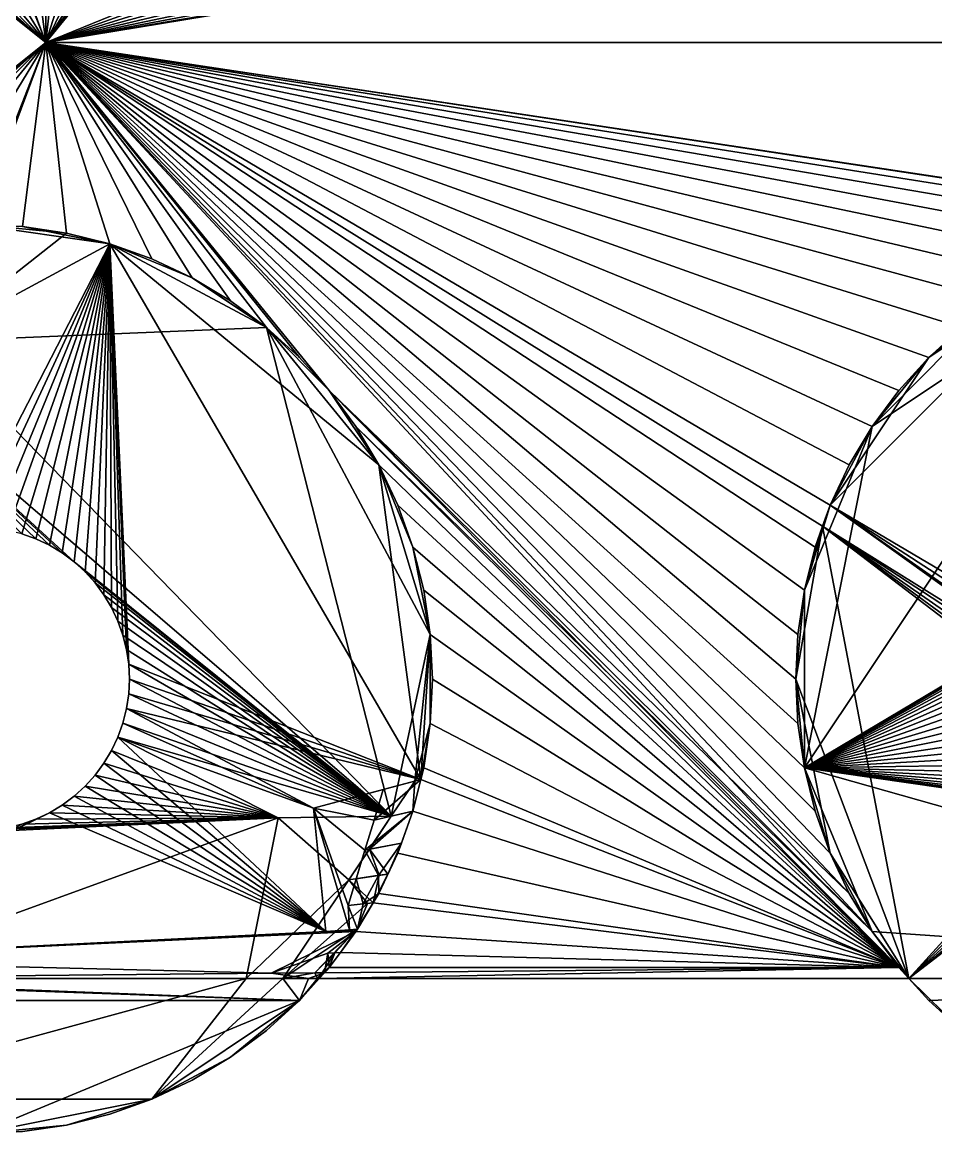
# Model space of a CAD drawing. Extents: x -12 to 12, y -68 to 54.
# Drawn here: x -6.25 to 3.4, y -67.52 to -55.79 of the extents above; entities that cross this region are included whole.
import ezdxf

# ---------------------------------------------------------------- set-up
doc = ezdxf.new("R2010")
doc.units = 0

msp = doc.modelspace()

# ---------------------------------------------------------------- linework, layer by layer
for points in [[(-6, -56.007, -3), (-3.323, -52.684, -3), (-3.007, -52.335, -3)], [(3.007, -52.335, -3), (3.323, -52.684, -3), (-6, -56.007, -3)], [(3.007, -52.335, -3), (-6, -56.007, -3), (-3.007, -52.335, -3)], [(-3.007, -52.335, 3), (-3.323, -52.684, 3), (-6, -56.007, 3)], [(-3.007, -52.335, 3), (-6, -56.007, 3), (3.323, -52.684, 3)], [(-6, -56.007, -3), (-3.672, -53, -3), (-3.323, -52.684, -3)], [(3.323, -52.684, -3), (3.672, -53, -3), (-6, -56.007, -3)], [(-3.323, -52.684, 3), (-3.672, -53, 3), (-6, -56.007, 3)], [(-6, -56.007, 3), (3.672, -53, 3), (3.323, -52.684, 3)], [(-9.763, -53, -3), (-9.384, -53.281, -3), (-6, -56.007, -3)], [(-9.763, -59.014, -3), (-9.763, -53, -3), (-6, -56.007, -3)], [(-6, -56.007, 3), (-9.384, -53.281, 3), (-9.763, -53, 3)], [(-6, -56.007, 3), (-9.763, -53, 3), (-9.763, -59.014, 3)], [(-6, -56.007, -3), (-4.051, -53.281, -3), (-3.672, -53, -3)], [(3.672, -53, -3), (4.051, -53.281, -3), (-6, -56.007, -3)], [(-3.672, -53, 3), (-4.051, -53.281, 3), (-6, -56.007, 3)], [(-6, -56.007, 3), (4.051, -53.281, 3), (3.672, -53, 3)], [(-9.384, -53.281, -3), (-8.98, -53.523, -3), (-6, -56.007, -3)], [(-6, -56.007, 3), (-8.98, -53.523, 3), (-9.384, -53.281, 3)], [(-6, -56.007, -3), (-4.455, -53.523, -3), (-4.051, -53.281, -3)], [(4.051, -53.281, -3), (4.455, -53.523, -3), (-6, -56.007, -3)], [(-4.051, -53.281, 3), (-4.455, -53.523, 3), (-6, -56.007, 3)], [(-6, -56.007, 3), (4.455, -53.523, 3), (4.051, -53.281, 3)], [(-8.98, -53.523, -3), (-8.554, -53.724, -3), (-6, -56.007, -3)], [(-6, -56.007, 3), (-8.554, -53.724, 3), (-8.98, -53.523, 3)], [(-6, -56.007, -3), (-4.881, -53.724, -3), (-4.455, -53.523, -3)], [(4.455, -53.523, -3), (4.881, -53.724, -3), (-6, -56.007, -3)], [(-4.455, -53.523, 3), (-4.881, -53.724, 3), (-6, -56.007, 3)], [(-6, -56.007, 3), (4.881, -53.724, 3), (4.455, -53.523, 3)], [(-8.554, -53.724, -3), (-8.111, -53.883, -3), (-6, -56.007, -3)], [(-6, -56.007, 3), (-8.111, -53.883, 3), (-8.554, -53.724, 3)], [(-6, -56.007, -3), (-5.324, -53.883, -3), (-4.881, -53.724, -3)], [(4.881, -53.724, -3), (5.324, -53.883, -3), (-6, -56.007, -3)], [(-4.881, -53.724, 3), (-5.324, -53.883, 3), (-6, -56.007, 3)], [(-6, -56.007, 3), (5.324, -53.883, 3), (4.881, -53.724, 3)], [(-8.111, -53.883, -3), (-7.654, -53.997, -3), (-6, -56.007, -3)], [(-6, -56.007, 3), (-7.654, -53.997, 3), (-8.111, -53.883, 3)], [(-6, -56.007, -3), (-5.781, -53.997, -3), (-5.324, -53.883, -3)], [(5.324, -53.883, -3), (5.781, -53.997, -3), (-6, -56.007, -3)], [(-5.324, -53.883, 3), (-5.781, -53.997, 3), (-6, -56.007, 3)], [(-6, -56.007, 3), (5.781, -53.997, 3), (5.324, -53.883, 3)], [(-7.654, -53.997, -3), (-7.188, -54.066, -3), (-6, -56.007, -3)], [(-6, -56.007, 3), (-7.188, -54.066, 3), (-7.654, -53.997, 3)], [(-7.188, -54.066, -3), (-6.754, -54.088, -3), (-6, -56.007, -3)], [(-6, -56.007, 3), (-6.754, -54.088, 3), (-7.188, -54.066, 3)], [(-6.754, -54.088, -3), (-6.718, -54.089, -3), (-6, -56.007, -3)], [(-6, -56.007, 3), (-6.718, -54.089, 3), (-6.754, -54.088, 3)], [(-6.718, -54.089, -3), (-6.247, -54.066, -3), (-6, -56.007, -3)], [(-6, -56.007, 3), (-6.247, -54.066, 3), (-6.718, -54.089, 3)], [(-6.247, -54.066, -3), (-6, -54.03, -3), (-6, -56.007, -3)], [(-6, -56.007, 3), (-6, -54.03, 3), (-6.247, -54.066, 3)], [(-6, -56.007, -3), (-6, -54.03, -3), (-5.781, -53.997, -3)], [(5.781, -53.997, -3), (6, -54.03, -3), (-6, -56.007, -3)], [(-5.781, -53.997, 3), (-6, -54.03, 3), (-6, -56.007, 3)], [(-6, -56.007, 3), (6, -54.03, 3), (5.781, -53.997, 3)], [(6, -54.03, -3), (6, -56.007, -3), (-6, -56.007, -3)], [(-6, -56.007, 3), (6, -56.007, 3), (6, -54.03, 3)], [(-9.605, -58.897, -3), (-9.763, -59.014, -3), (-6, -56.007, -3)], [(-6, -56.007, 3), (-9.763, -59.014, 3), (-9.605, -58.897, 3)], [(-9.384, -58.733, -3), (-9.605, -58.897, -3), (-6, -56.007, -3)], [(-6, -56.007, 3), (-9.605, -58.897, 3), (-9.384, -58.733, 3)], [(-9.081, -58.551, -3), (-9.384, -58.733, -3), (-6, -56.007, -3)], [(-6, -56.007, 3), (-9.384, -58.733, 3), (-9.081, -58.551, 3)], [(-8.98, -58.491, -3), (-9.081, -58.551, -3), (-6, -56.007, -3)], [(-6, -56.007, 3), (-9.081, -58.551, 3), (-8.98, -58.491, 3)], [(-8.554, -58.29, -3), (-8.98, -58.491, -3), (-6, -56.007, -3)], [(-6, -56.007, 3), (-8.98, -58.491, 3), (-8.554, -58.29, 3)], [(-8.111, -58.131, -3), (-8.554, -58.29, -3), (-6, -56.007, -3)], [(-6, -56.007, 3), (-8.554, -58.29, 3), (-8.111, -58.131, 3)], [(-7.654, -58.017, -3), (-8.111, -58.131, -3), (-6, -56.007, -3)], [(-6, -56.007, 3), (-8.111, -58.131, 3), (-7.654, -58.017, 3)], [(-7.188, -57.948, -3), (-7.654, -58.017, -3), (-6, -56.007, -3)], [(-6, -56.007, 3), (-7.654, -58.017, 3), (-7.188, -57.948, 3)], [(-6.754, -57.926, -3), (-7.188, -57.948, -3), (-6, -56.007, -3)], [(-6, -56.007, 3), (-7.188, -57.948, 3), (-6.754, -57.926, 3)], [(-6.718, -57.925, -3), (-6.754, -57.926, -3), (-6, -56.007, -3)], [(-6, -56.007, 3), (-6.754, -57.926, 3), (-6.718, -57.925, 3)], [(-6.247, -57.948, -3), (-6.718, -57.925, -3), (-6, -56.007, -3)], [(-6, -56.007, 3), (-6.718, -57.925, 3), (-6.247, -57.948, 3)], [(-5.781, -58.017, -3), (-6.247, -57.948, -3), (-6, -56.007, -3)], [(-6, -56.007, 3), (-6.247, -57.948, 3), (-5.781, -58.017, 3)], [(-6, -56.007, -3), (6, -56.007, -3), (6.754, -57.926, -3)], [(-6, -56.007, -3), (6.754, -57.926, -3), (6.718, -57.925, -3)], [(-6, -56.007, -3), (6.718, -57.925, -3), (6.247, -57.948, -3)], [(-6, -56.007, -3), (6.247, -57.948, -3), (5.781, -58.017, -3)], [(-6, -56.007, -3), (5.781, -58.017, -3), (5.324, -58.131, -3)], [(-6, -56.007, -3), (5.324, -58.131, -3), (4.881, -58.29, -3)], [(-6, -56.007, -3), (4.881, -58.29, -3), (4.455, -58.491, -3)], [(-6, -56.007, -3), (4.455, -58.491, -3), (4.051, -58.733, -3)], [(-6, -56.007, -3), (4.051, -58.733, -3), (3.672, -59.014, -3)], [(-6, -56.007, -3), (3.672, -59.014, -3), (3.323, -59.33, -3)], [(-6, -56.007, -3), (3.323, -59.33, -3), (3.007, -59.679, -3)], [(-6, -56.007, -3), (3.007, -59.679, -3), (2.726, -60.058, -3)], [(-6, -56.007, -3), (2.726, -60.058, -3), (2.484, -60.462, -3)], [(-6, -56.007, -3), (2.484, -60.462, -3), (2.283, -60.888, -3)], [(-6, -56.007, -3), (2.283, -60.888, -3), (2.124, -61.331, -3)], [(-6, -56.007, -3), (2.124, -61.331, -3), (2.01, -61.788, -3)], [(-5.324, -58.131, -3), (-5.781, -58.017, -3), (-6, -56.007, -3)], [(-6, -56.007, -3), (2.01, -61.788, -3), (1.941, -62.254, -3)], [(-6, -56.007, -3), (1.941, -62.254, -3), (1.918, -62.725, -3)], [(-4.881, -58.29, -3), (-5.324, -58.131, -3), (-6, -56.007, -3)], [(-4.455, -58.491, -3), (-4.881, -58.29, -3), (-6, -56.007, -3)], [(-6, -56.007, -3), (1.918, -62.725, -3), (1.941, -63.195, -3)], [(-6, -56.007, -3), (1.941, -63.195, -3), (2.01, -63.661, -3)], [(-4.051, -58.733, -3), (-4.455, -58.491, -3), (-6, -56.007, -3)], [(-3.672, -59.014, -3), (-4.051, -58.733, -3), (-6, -56.007, -3)], [(-6, -56.007, -3), (2.01, -63.661, -3), (2.124, -64.118, -3)], [(-6, -56.007, -3), (2.124, -64.118, -3), (2.283, -64.561, -3)], [(-3.323, -59.33, -3), (-3.672, -59.014, -3), (-6, -56.007, -3)], [(-3.007, -59.679, -3), (-3.323, -59.33, -3), (-6, -56.007, -3)], [(-6, -56.007, -3), (2.283, -64.561, -3), (2.484, -64.987, -3)], [(-6, -56.007, -3), (2.484, -64.987, -3), (2.726, -65.391, -3)], [(-3.007, -59.679, -3), (-6, -56.007, -3), (2.726, -65.391, -3)], [(6.754, -57.926, 3), (6, -56.007, 3), (-6, -56.007, 3)], [(6.718, -57.925, 3), (6.754, -57.926, 3), (-6, -56.007, 3)], [(6.247, -57.948, 3), (6.718, -57.925, 3), (-6, -56.007, 3)], [(5.781, -58.017, 3), (6.247, -57.948, 3), (-6, -56.007, 3)], [(5.324, -58.131, 3), (5.781, -58.017, 3), (-6, -56.007, 3)], [(4.881, -58.29, 3), (5.324, -58.131, 3), (-6, -56.007, 3)], [(4.455, -58.491, 3), (4.881, -58.29, 3), (-6, -56.007, 3)], [(4.051, -58.733, 3), (4.455, -58.491, 3), (-6, -56.007, 3)], [(3.672, -59.014, 3), (4.051, -58.733, 3), (-6, -56.007, 3)], [(3.323, -59.33, 3), (3.672, -59.014, 3), (-6, -56.007, 3)], [(3.007, -59.679, 3), (3.323, -59.33, 3), (-6, -56.007, 3)], [(2.726, -60.058, 3), (3.007, -59.679, 3), (-6, -56.007, 3)], [(2.484, -60.462, 3), (2.726, -60.058, 3), (-6, -56.007, 3)], [(2.283, -60.888, 3), (2.484, -60.462, 3), (-6, -56.007, 3)], [(2.203, -61.111, 3), (2.283, -60.888, 3), (-6, -56.007, 3)], [(2.124, -61.331, 3), (2.203, -61.111, 3), (-6, -56.007, 3)], [(-6, -56.007, 3), (-5.781, -58.017, 3), (-5.324, -58.131, 3)], [(2.01, -61.788, 3), (2.124, -61.331, 3), (-6, -56.007, 3)], [(1.941, -62.254, 3), (2.01, -61.788, 3), (-6, -56.007, 3)], [(-6, -56.007, 3), (-5.324, -58.131, 3), (-4.881, -58.29, 3)], [(-6, -56.007, 3), (-4.881, -58.29, 3), (-4.455, -58.491, 3)], [(1.918, -62.725, 3), (1.941, -62.254, 3), (-6, -56.007, 3)], [(1.941, -63.195, 3), (1.918, -62.725, 3), (-6, -56.007, 3)], [(-6, -56.007, 3), (-4.455, -58.491, 3), (-4.051, -58.733, 3)], [(-6, -56.007, 3), (-4.051, -58.733, 3), (-3.672, -59.014, 3)], [(2.01, -63.661, 3), (1.941, -63.195, 3), (-6, -56.007, 3)], [(2.124, -64.118, 3), (2.01, -63.661, 3), (-6, -56.007, 3)], [(-6, -56.007, 3), (-3.672, -59.014, 3), (-3.323, -59.33, 3)], [(-6, -56.007, 3), (-3.323, -59.33, 3), (-3.007, -59.679, 3)], [(2.283, -64.561, 3), (2.124, -64.118, 3), (-6, -56.007, 3)], [(2.484, -64.987, 3), (2.283, -64.561, 3), (-6, -56.007, 3)], [(2.484, -64.987, 3), (-6, -56.007, 3), (-3.007, -59.679, 3)], [(-6.718, -57.925, 3), (-7.238, -59.16, 3), (-5.781, -58.017, 3)], [(-6.874, -61.132, -3), (-6.754, -57.926, -3), (-5.324, -58.131, -3)], [(-6.754, -57.926, -3), (-6.718, -57.925, -3), (-6.247, -57.948, -3)], [(-6.754, -57.926, -3), (-6.247, -57.948, -3), (-5.324, -58.131, -3)], [(-5.781, -58.017, 3), (-6.247, -57.948, 3), (-6.718, -57.925, 3)], [(-6.247, -57.948, -3), (-5.781, -58.017, -3), (-5.324, -58.131, -3)], [(-5.324, -58.131, 3), (-5.781, -58.017, 3), (-7.238, -59.16, 3)], [(2.01, -63.661, -3), (2.726, -60.058, -3), (5.781, -58.017, -3)], [(2.01, -63.661, -3), (5.781, -58.017, -3), (5.829, -61.394, -3)], [(2.726, -60.058, -3), (4.051, -58.733, -3), (5.781, -58.017, -3)], [(-3.672, -59.014, 3), (-5.324, -58.131, 3), (-7.238, -59.16, 3)], [(-6.718, -61.125, -3), (-6.874, -61.132, -3), (-5.324, -58.131, -3)], [(-6.561, -61.132, -3), (-6.718, -61.125, -3), (-5.324, -58.131, -3)], [(-6.405, -61.155, -3), (-6.561, -61.132, -3), (-5.324, -58.131, -3)], [(-6.253, -61.193, -3), (-6.405, -61.155, -3), (-5.324, -58.131, -3)], [(-6.105, -61.246, -3), (-6.253, -61.193, -3), (-5.324, -58.131, -3)], [(-5.963, -61.313, -3), (-6.105, -61.246, -3), (-5.324, -58.131, -3)], [(-5.829, -61.394, -3), (-5.963, -61.313, -3), (-5.324, -58.131, -3)], [(-5.702, -61.488, -3), (-5.829, -61.394, -3), (-5.324, -58.131, -3)], [(-5.586, -61.593, -3), (-5.702, -61.488, -3), (-5.324, -58.131, -3)], [(-5.481, -61.709, -3), (-5.586, -61.593, -3), (-5.324, -58.131, -3)], [(-5.324, -58.131, -3), (-5.387, -61.836, -3), (-5.481, -61.709, -3)], [(-5.324, -58.131, -3), (-5.306, -61.97, -3), (-5.387, -61.836, -3)], [(-5.324, -58.131, -3), (-4.881, -58.29, -3), (-4.455, -58.491, -3)], [(-5.324, -58.131, -3), (-4.455, -58.491, -3), (-3.672, -59.014, -3)], [(-5.324, -58.131, -3), (-3.672, -59.014, -3), (-2.484, -60.462, -3)], [(-5.324, -58.131, -3), (-2.484, -60.462, -3), (-2.041, -63.786, -3)], [(-5.324, -58.131, -3), (-2.041, -63.786, -3), (-5.125, -62.568, -3)], [(-5.324, -58.131, -3), (-5.125, -62.568, -3), (-5.148, -62.412, -3)], [(-5.324, -58.131, -3), (-5.148, -62.412, -3), (-5.186, -62.26, -3)], [(-5.324, -58.131, -3), (-5.186, -62.26, -3), (-5.239, -62.112, -3)], [(-5.324, -58.131, -3), (-5.239, -62.112, -3), (-5.306, -61.97, -3)], [(-4.455, -58.491, 3), (-4.881, -58.29, 3), (-5.324, -58.131, 3)], [(-3.672, -59.014, 3), (-4.455, -58.491, 3), (-5.324, -58.131, 3)], [(4.881, -58.29, 3), (3.323, -59.33, 3), (2.283, -60.888, 3)], [(4.881, -58.29, 3), (2.283, -60.888, 3), (5.125, -62.568, 3)], [(4.881, -58.29, 3), (4.051, -58.733, 3), (3.323, -59.33, 3)], [(-2.352, -64.172, 3), (-7.238, -59.16, 3), (-8.98, -58.491, 3)], [(-5.702, -61.488, 3), (-2.352, -64.172, 3), (-8.98, -58.491, 3)], [(-5.829, -61.394, 3), (-5.702, -61.488, 3), (-8.98, -58.491, 3)], [(-5.963, -61.313, 3), (-5.829, -61.394, 3), (-8.98, -58.491, 3)], [(-6.105, -61.246, 3), (-5.963, -61.313, 3), (-8.98, -58.491, 3)], [(-6.253, -61.193, 3), (-6.105, -61.246, 3), (-8.98, -58.491, 3)], [(-4.455, -58.491, -3), (-4.051, -58.733, -3), (-3.672, -59.014, -3)], [(-3.672, -59.014, 3), (-4.051, -58.733, 3), (-4.455, -58.491, 3)], [(2.726, -60.058, -3), (3.323, -59.33, -3), (4.051, -58.733, -3)], [(3.323, -59.33, -3), (3.672, -59.014, -3), (4.051, -58.733, -3)], [(4.051, -58.733, 3), (3.672, -59.014, 3), (3.323, -59.33, 3)], [(-2.352, -64.172, 3), (-3.672, -59.014, 3), (-7.238, -59.16, 3)], [(-3.672, -59.014, -3), (-3.323, -59.33, -3), (-3.007, -59.679, -3)], [(-3.672, -59.014, -3), (-3.007, -59.679, -3), (-2.484, -60.462, -3)], [(-3.007, -59.679, 3), (-3.323, -59.33, 3), (-3.672, -59.014, 3)], [(-2.484, -60.462, 3), (-3.007, -59.679, 3), (-3.672, -59.014, 3)], [(-1.941, -62.254, 3), (-2.484, -60.462, 3), (-3.672, -59.014, 3)], [(-2.352, -64.172, 3), (-1.941, -62.254, 3), (-3.672, -59.014, 3)], [(3.323, -59.33, 3), (2.726, -60.058, 3), (2.283, -60.888, 3)], [(2.726, -60.058, -3), (3.007, -59.679, -3), (3.323, -59.33, -3)], [(3.323, -59.33, 3), (3.007, -59.679, 3), (2.726, -60.058, 3)], [(-3.007, -59.679, -3), (2.726, -65.391, -3), (3.007, -65.77, -3)], [(-2.726, -60.058, -3), (-3.007, -59.679, -3), (3.007, -65.77, -3)], [(-3.007, -59.679, -3), (-2.726, -60.058, -3), (-2.484, -60.462, -3)], [(2.726, -65.391, 3), (2.484, -64.987, 3), (-3.007, -59.679, 3)], [(2.726, -65.391, 3), (-3.007, -59.679, 3), (-2.726, -60.058, 3)], [(-2.484, -60.462, 3), (-2.726, -60.058, 3), (-3.007, -59.679, 3)], [(-2.484, -60.462, -3), (-2.726, -60.058, -3), (3.007, -65.77, -3)], [(3.007, -65.77, 3), (2.726, -65.391, 3), (-2.726, -60.058, 3)], [(3.007, -65.77, 3), (-2.726, -60.058, 3), (-2.484, -60.462, 3)], [(2.01, -61.788, -3), (2.283, -60.888, -3), (2.726, -60.058, -3)], [(2.01, -63.661, -3), (2.01, -61.788, -3), (2.726, -60.058, -3)], [(2.283, -60.888, -3), (2.484, -60.462, -3), (2.726, -60.058, -3)], [(2.726, -60.058, 3), (2.484, -60.462, 3), (2.283, -60.888, 3)], [(-2.283, -60.888, -3), (-2.484, -60.462, -3), (3.007, -65.77, -3)], [(-2.484, -60.462, -3), (-2.283, -60.888, -3), (-2.124, -61.331, -3)], [(-2.484, -60.462, -3), (-2.124, -61.331, -3), (-1.941, -62.254, -3)], [(-2.484, -60.462, -3), (-1.941, -62.254, -3), (-2.041, -63.786, -3)], [(3.007, -65.77, 3), (-2.484, -60.462, 3), (-2.283, -60.888, 3)], [(-2.124, -61.331, 3), (-2.283, -60.888, 3), (-2.484, -60.462, 3)], [(-1.941, -62.254, 3), (-2.124, -61.331, 3), (-2.484, -60.462, 3)], [(-2.124, -61.331, -3), (-2.283, -60.888, -3), (3.007, -65.77, -3)], [(3.007, -65.77, 3), (-2.283, -60.888, 3), (-2.124, -61.331, 3)], [(2.01, -61.788, -3), (2.124, -61.331, -3), (2.283, -60.888, -3)], [(2.283, -60.888, 3), (2.203, -61.111, 3), (5.133, -62.934, 3)], [(2.283, -60.888, 3), (5.133, -62.934, 3), (5.125, -62.881, 3)], [(2.283, -60.888, 3), (5.125, -62.881, 3), (5.118, -62.725, 3)], [(2.283, -60.888, 3), (5.118, -62.725, 3), (5.125, -62.568, 3)], [(2.203, -61.111, 3), (2.01, -61.788, 3), (1.918, -62.725, 3)], [(2.203, -61.111, 3), (1.918, -62.725, 3), (3.113, -65.887, 3)], [(2.203, -61.111, 3), (2.124, -61.331, 3), (2.01, -61.788, 3)], [(5.148, -63.037, 3), (5.133, -62.934, 3), (2.203, -61.111, 3)], [(5.186, -63.189, 3), (5.148, -63.037, 3), (2.203, -61.111, 3)], [(5.239, -63.337, 3), (5.186, -63.189, 3), (2.203, -61.111, 3)], [(5.306, -63.479, 3), (5.239, -63.337, 3), (2.203, -61.111, 3)], [(3.113, -65.887, 3), (5.306, -63.479, 3), (2.203, -61.111, 3)], [(-6.105, -61.246, -3), (-6.105, -61.246, 3), (-6.253, -61.193, 3)], [(-6.105, -61.246, -3), (-6.253, -61.193, 3), (-6.253, -61.193, -3)], [(-5.963, -61.313, -3), (-5.963, -61.313, 3), (-6.105, -61.246, 3)], [(-5.963, -61.313, -3), (-6.105, -61.246, 3), (-6.105, -61.246, -3)], [(-5.829, -61.394, -3), (-5.829, -61.394, 3), (-5.963, -61.313, 3)], [(-5.829, -61.394, -3), (-5.963, -61.313, 3), (-5.963, -61.313, -3)], [(-2.01, -61.788, -3), (-2.124, -61.331, -3), (3.007, -65.77, -3)], [(-2.124, -61.331, -3), (-2.01, -61.788, -3), (-1.941, -62.254, -3)], [(3.007, -65.77, 3), (-2.124, -61.331, 3), (-2.01, -61.788, 3)], [(-1.941, -62.254, 3), (-2.01, -61.788, 3), (-2.124, -61.331, 3)], [(-5.702, -61.488, -3), (-5.702, -61.488, 3), (-5.829, -61.394, 3)], [(-5.702, -61.488, -3), (-5.829, -61.394, 3), (-5.829, -61.394, -3)], [(2.01, -63.661, -3), (5.829, -61.394, -3), (5.702, -61.488, -3)], [(-5.702, -61.488, 3), (-5.586, -61.593, 3), (-2.352, -64.172, 3)], [(-5.702, -61.488, 3), (-5.702, -61.488, -3), (-5.586, -61.593, -3)], [(-5.702, -61.488, 3), (-5.586, -61.593, -3), (-5.586, -61.593, 3)], [(-5.586, -61.593, 3), (-5.481, -61.709, 3), (-2.352, -64.172, 3)], [(-5.481, -61.709, 3), (-5.586, -61.593, 3), (-5.586, -61.593, -3)], [(-5.481, -61.709, 3), (-5.586, -61.593, -3), (-5.481, -61.709, -3)], [(2.01, -63.661, -3), (5.702, -61.488, -3), (5.586, -61.593, -3)], [(2.01, -63.661, -3), (5.586, -61.593, -3), (5.481, -61.709, -3)], [(-5.481, -61.709, 3), (-5.387, -61.836, 3), (-2.352, -64.172, 3)], [(-5.387, -61.836, 3), (-5.481, -61.709, 3), (-5.481, -61.709, -3)], [(-5.387, -61.836, 3), (-5.481, -61.709, -3), (-5.387, -61.836, -3)], [(2.01, -63.661, -3), (5.481, -61.709, -3), (5.387, -61.836, -3)], [(-1.941, -62.254, -3), (-2.01, -61.788, -3), (3.007, -65.77, -3)], [(3.007, -65.77, 3), (-2.01, -61.788, 3), (-1.941, -62.254, 3)], [(1.918, -62.725, -3), (1.941, -62.254, -3), (2.01, -61.788, -3)], [(2.01, -63.661, -3), (1.918, -62.725, -3), (2.01, -61.788, -3)], [(2.01, -61.788, 3), (1.941, -62.254, 3), (1.918, -62.725, 3)], [(-5.387, -61.836, 3), (-5.306, -61.97, 3), (-2.352, -64.172, 3)], [(-5.306, -61.97, 3), (-5.387, -61.836, 3), (-5.387, -61.836, -3)], [(-5.306, -61.97, 3), (-5.387, -61.836, -3), (-5.306, -61.97, -3)], [(2.01, -63.661, -3), (5.387, -61.836, -3), (5.306, -61.97, -3)], [(-5.306, -61.97, 3), (-5.239, -62.112, 3), (-2.352, -64.172, 3)], [(-5.239, -62.112, 3), (-5.306, -61.97, 3), (-5.306, -61.97, -3)], [(-5.239, -62.112, 3), (-5.306, -61.97, -3), (-5.239, -62.112, -3)], [(2.01, -63.661, -3), (5.306, -61.97, -3), (5.239, -62.112, -3)], [(-5.239, -62.112, 3), (-5.186, -62.26, 3), (-2.352, -64.172, 3)], [(-5.186, -62.26, 3), (-5.239, -62.112, 3), (-5.239, -62.112, -3)], [(-5.186, -62.26, 3), (-5.239, -62.112, -3), (-5.186, -62.26, -3)], [(2.01, -63.661, -3), (5.239, -62.112, -3), (5.186, -62.26, -3)], [(-5.186, -62.26, 3), (-5.148, -62.412, 3), (-2.352, -64.172, 3)], [(-5.148, -62.412, 3), (-5.186, -62.26, 3), (-5.186, -62.26, -3)], [(-5.148, -62.412, 3), (-5.186, -62.26, -3), (-5.148, -62.412, -3)], [(-2.352, -64.172, 3), (-2.104, -63.803, 3), (-1.941, -62.254, 3)], [(-2.104, -63.803, 3), (-1.941, -63.195, 3), (-1.941, -62.254, 3)], [(-1.941, -62.254, -3), (-1.941, -63.195, -3), (-2.041, -63.786, -3)], [(-1.918, -62.725, -3), (-1.941, -62.254, -3), (3.007, -65.77, -3)], [(-1.941, -62.254, -3), (-1.918, -62.725, -3), (-1.941, -63.195, -3)], [(3.007, -65.77, 3), (-1.941, -62.254, 3), (-1.918, -62.725, 3)], [(-1.941, -63.195, 3), (-1.918, -62.725, 3), (-1.941, -62.254, 3)], [(2.01, -63.661, -3), (5.186, -62.26, -3), (5.148, -62.412, -3)], [(-5.148, -62.412, 3), (-5.125, -62.568, 3), (-2.352, -64.172, 3)], [(-5.125, -62.568, 3), (-5.148, -62.412, 3), (-5.148, -62.412, -3)], [(-5.125, -62.568, 3), (-5.148, -62.412, -3), (-5.125, -62.568, -3)], [(2.01, -63.661, -3), (5.148, -62.412, -3), (5.125, -62.568, -3)], [(-2.041, -63.786, -3), (-5.118, -62.725, -3), (-5.125, -62.568, -3)], [(-5.125, -62.568, 3), (-5.118, -62.725, 3), (-2.352, -64.172, 3)], [(-5.118, -62.725, 3), (-5.125, -62.568, 3), (-5.125, -62.568, -3)], [(-5.118, -62.725, 3), (-5.125, -62.568, -3), (-5.118, -62.725, -3)], [(2.01, -63.661, -3), (5.125, -62.568, -3), (5.118, -62.725, -3)], [(-2.041, -63.786, -3), (-5.125, -62.881, -3), (-5.118, -62.725, -3)], [(-5.118, -62.725, 3), (-5.125, -62.881, 3), (-2.352, -64.172, 3)], [(-5.125, -62.881, 3), (-5.118, -62.725, 3), (-5.118, -62.725, -3)], [(-5.125, -62.881, 3), (-5.118, -62.725, -3), (-5.125, -62.881, -3)], [(-1.941, -63.195, -3), (-1.918, -62.725, -3), (3.007, -65.77, -3)], [(3.007, -65.77, 3), (-1.918, -62.725, 3), (-1.941, -63.195, 3)], [(2.01, -63.661, -3), (1.941, -63.195, -3), (1.918, -62.725, -3)], [(1.918, -62.725, 3), (1.941, -63.195, 3), (2.01, -63.661, 3)], [(1.918, -62.725, 3), (2.01, -63.661, 3), (2.283, -64.561, 3)], [(1.918, -62.725, 3), (2.283, -64.561, 3), (3.113, -65.887, 3)], [(2.01, -63.661, -3), (5.118, -62.725, -3), (5.125, -62.881, -3)], [(-2.041, -63.786, -3), (-5.148, -63.037, -3), (-5.125, -62.881, -3)], [(-5.125, -62.881, 3), (-5.148, -63.037, 3), (-2.352, -64.172, 3)], [(-5.148, -63.037, 3), (-5.125, -62.881, 3), (-5.125, -62.881, -3)], [(-5.148, -63.037, 3), (-5.125, -62.881, -3), (-5.148, -63.037, -3)], [(5.125, -62.881, -3), (5.148, -63.037, -3), (2.01, -63.661, -3)], [(-3.173, -64.089, -3), (-5.186, -63.189, -3), (-5.148, -63.037, -3)], [(-5.148, -63.037, 3), (-5.186, -63.189, 3), (-2.352, -64.172, 3)], [(-5.186, -63.189, 3), (-5.148, -63.037, 3), (-5.148, -63.037, -3)], [(-5.186, -63.189, 3), (-5.148, -63.037, -3), (-5.186, -63.189, -3)], [(-2.041, -63.786, -3), (-3.173, -64.089, -3), (-5.148, -63.037, -3)], [(5.148, -63.037, -3), (5.186, -63.189, -3), (2.01, -63.661, -3)], [(-3.173, -64.089, -3), (-5.239, -63.337, -3), (-5.186, -63.189, -3)], [(-5.186, -63.189, 3), (-5.239, -63.337, 3), (-2.352, -64.172, 3)], [(-5.239, -63.337, 3), (-5.186, -63.189, 3), (-5.186, -63.189, -3)], [(-5.239, -63.337, 3), (-5.186, -63.189, -3), (-5.239, -63.337, -3)], [(-2.104, -63.803, 3), (-2.01, -63.661, 3), (-1.941, -63.195, 3)], [(-1.941, -63.195, -3), (-2.01, -63.661, -3), (-2.041, -63.786, -3)], [(-2.01, -63.661, -3), (-1.941, -63.195, -3), (3.007, -65.77, -3)], [(3.007, -65.77, 3), (-1.941, -63.195, 3), (-2.01, -63.661, 3)], [(5.186, -63.189, -3), (5.239, -63.337, -3), (2.01, -63.661, -3)], [(-5.306, -63.479, -3), (-5.239, -63.337, -3), (-3.044, -65.39, -3)], [(-3.548, -64.19, 3), (-5.239, -63.337, 3), (-5.306, -63.479, 3)], [(-5.306, -63.479, 3), (-5.239, -63.337, 3), (-5.239, -63.337, -3)], [(-5.306, -63.479, 3), (-5.239, -63.337, -3), (-5.306, -63.479, -3)], [(-5.239, -63.337, -3), (-3.173, -64.089, -3), (-3.044, -65.39, -3)], [(-5.239, -63.337, 3), (-3.548, -64.19, 3), (-2.352, -64.172, 3)], [(5.239, -63.337, -3), (5.306, -63.479, -3), (2.01, -63.661, -3)], [(-5.387, -63.613, -3), (-5.306, -63.479, -3), (-3.044, -65.39, -3)], [(-3.548, -64.19, 3), (-5.306, -63.479, 3), (-5.387, -63.613, 3)], [(-5.387, -63.613, 3), (-5.306, -63.479, 3), (-5.306, -63.479, -3)], [(-5.387, -63.613, 3), (-5.306, -63.479, -3), (-5.387, -63.613, -3)], [(5.306, -63.479, -3), (5.387, -63.613, -3), (2.01, -63.661, -3)], [(3.113, -65.887, 3), (5.387, -63.613, 3), (5.306, -63.479, 3)], [(-5.481, -63.74, -3), (-5.387, -63.613, -3), (-3.044, -65.39, -3)], [(-3.548, -64.19, 3), (-5.387, -63.613, 3), (-5.481, -63.74, 3)], [(-5.481, -63.74, 3), (-5.387, -63.613, 3), (-5.387, -63.613, -3)], [(-5.481, -63.74, 3), (-5.387, -63.613, -3), (-5.481, -63.74, -3)], [(-2.104, -63.803, 3), (-2.041, -63.786, 3), (-2.01, -63.661, 3)], [(-2.041, -63.786, -3), (-2.01, -63.661, -3), (3.007, -65.77, -3)], [(-2.01, -63.661, 3), (-2.041, -63.786, 3), (3.007, -65.77, 3)], [(5.387, -63.613, -3), (5.481, -63.74, -3), (2.01, -63.661, -3)], [(2.283, -64.561, -3), (2.124, -64.118, -3), (2.01, -63.661, -3)], [(2.726, -65.391, -3), (2.283, -64.561, -3), (2.01, -63.661, -3)], [(9.88, -65.887, -3), (2.726, -65.391, -3), (2.01, -63.661, -3)], [(6.561, -64.317, -3), (9.88, -65.887, -3), (2.01, -63.661, -3)], [(6.405, -64.294, -3), (6.561, -64.317, -3), (2.01, -63.661, -3)], [(6.253, -64.256, -3), (6.405, -64.294, -3), (2.01, -63.661, -3)], [(6.105, -64.203, -3), (6.253, -64.256, -3), (2.01, -63.661, -3)], [(5.963, -64.136, -3), (6.105, -64.203, -3), (2.01, -63.661, -3)], [(5.829, -64.055, -3), (5.963, -64.136, -3), (2.01, -63.661, -3)], [(5.702, -63.961, -3), (5.829, -64.055, -3), (2.01, -63.661, -3)], [(5.586, -63.856, -3), (5.702, -63.961, -3), (2.01, -63.661, -3)], [(5.481, -63.74, -3), (5.586, -63.856, -3), (2.01, -63.661, -3)], [(2.01, -63.661, 3), (2.124, -64.118, 3), (2.283, -64.561, 3)], [(3.113, -65.887, 3), (5.481, -63.74, 3), (5.387, -63.613, 3)], [(-5.586, -63.856, -3), (-5.481, -63.74, -3), (-3.044, -65.39, -3)], [(-3.548, -64.19, 3), (-5.481, -63.74, 3), (-5.586, -63.856, 3)], [(-5.586, -63.856, 3), (-5.481, -63.74, 3), (-5.481, -63.74, -3)], [(-5.586, -63.856, 3), (-5.481, -63.74, -3), (-5.586, -63.856, -3)], [(-2.041, -63.786, -3), (-2.437, -63.892, -3), (-3.173, -64.089, -3)], [(-2.535, -64.214, -3), (-2.437, -63.892, -3), (-2.041, -63.786, -3)], [(-2.535, -64.214, -3), (-2.041, -63.786, -3), (-2.126, -64.121, -3)], [(-2.352, -64.172, 3), (-2.124, -64.118, 3), (-2.104, -63.803, 3)], [(-2.041, -63.786, -3), (-2.124, -64.118, -3), (-2.126, -64.121, -3)], [(3.007, -65.77, -3), (-2.124, -64.118, -3), (-2.041, -63.786, -3)], [(-2.041, -63.786, 3), (-2.124, -64.118, 3), (3.007, -65.77, 3)], [(-2.124, -64.118, 3), (-2.041, -63.786, 3), (-2.104, -63.803, 3)], [(3.113, -65.887, 3), (5.586, -63.856, 3), (5.481, -63.74, 3)], [(-5.702, -63.961, -3), (-5.586, -63.856, -3), (-3.044, -65.39, -3)], [(-3.548, -64.19, 3), (-5.586, -63.856, 3), (-5.702, -63.961, 3)], [(-5.702, -63.961, 3), (-5.586, -63.856, 3), (-5.586, -63.856, -3)], [(-5.702, -63.961, 3), (-5.586, -63.856, -3), (-5.702, -63.961, -3)], [(-2.437, -63.892, -3), (-2.535, -64.214, -3), (-3.173, -64.089, -3)], [(3.113, -65.887, 3), (5.661, -63.924, 3), (5.586, -63.856, 3)], [(3.113, -65.887, 3), (5.219, -65.887, 3), (5.661, -63.924, 3)], [(-5.963, -64.136, -3), (-5.829, -64.055, -3), (-3.044, -65.39, -3)], [(-3.548, -64.19, 3), (-5.829, -64.055, 3), (-5.963, -64.136, 3)], [(-5.963, -64.136, 3), (-5.829, -64.055, 3), (-5.829, -64.055, -3)], [(-5.963, -64.136, 3), (-5.829, -64.055, -3), (-5.963, -64.136, -3)], [(-5.829, -64.055, -3), (-5.702, -63.961, -3), (-3.044, -65.39, -3)], [(-3.548, -64.19, 3), (-5.702, -63.961, 3), (-5.829, -64.055, 3)], [(-5.829, -64.055, 3), (-5.702, -63.961, 3), (-5.702, -63.961, -3)], [(-5.829, -64.055, 3), (-5.702, -63.961, -3), (-5.829, -64.055, -3)], [(-5.963, -64.136, -3), (-3.044, -65.39, -3), (-9.153, -65.692, -3)], [(-6.105, -64.203, -3), (-5.963, -64.136, -3), (-9.153, -65.692, -3)], [(-3.548, -64.19, 3), (-5.963, -64.136, 3), (-6.105, -64.203, 3)], [(-6.105, -64.203, 3), (-5.963, -64.136, 3), (-5.963, -64.136, -3)], [(-6.105, -64.203, 3), (-5.963, -64.136, -3), (-6.105, -64.203, -3)], [(-2.352, -64.172, 3), (-3.548, -64.19, 3), (-2.8, -64.844, 3)], [(-2.794, -65.371, -3), (-3.044, -65.39, -3), (-3.173, -64.089, -3)], [(-2.809, -65.116, -3), (-2.794, -65.371, -3), (-3.173, -64.089, -3)], [(-2.631, -64.53, -3), (-2.809, -65.116, -3), (-3.173, -64.089, -3)], [(-3.173, -64.089, -3), (-2.535, -64.214, -3), (-2.631, -64.53, -3)], [(-2.584, -64.521, 3), (-2.352, -64.172, 3), (-2.8, -64.844, 3)], [(-2.125, -64.121, -3), (-2.246, -64.458, -3), (-2.631, -64.53, -3)], [(-2.126, -64.121, -3), (-2.125, -64.121, -3), (-2.631, -64.53, -3)], [(-2.535, -64.214, -3), (-2.126, -64.121, -3), (-2.631, -64.53, -3)], [(-2.584, -64.521, 3), (-2.246, -64.458, 3), (-2.125, -64.121, 3)], [(-2.584, -64.521, 3), (-2.125, -64.121, 3), (-2.352, -64.172, 3)], [(-2.352, -64.172, 3), (-2.125, -64.121, 3), (-2.124, -64.118, 3)], [(-2.283, -64.561, -3), (-2.246, -64.458, -3), (-2.125, -64.121, -3)], [(3.007, -65.77, -3), (-2.283, -64.561, -3), (-2.125, -64.121, -3)], [(-2.125, -64.121, 3), (-2.246, -64.458, 3), (-2.283, -64.561, 3)], [(-2.125, -64.121, 3), (-2.283, -64.561, 3), (3.007, -65.77, 3)], [(-2.126, -64.121, -3), (-2.124, -64.118, -3), (-2.125, -64.121, -3)], [(3.007, -65.77, -3), (-2.125, -64.121, -3), (-2.124, -64.118, -3)], [(-2.124, -64.118, 3), (-2.125, -64.121, 3), (3.007, -65.77, 3)], [(-9.321, -64.464, 3), (-8.216, -65.887, 3), (-3.548, -64.19, 3)], [(-9.321, -64.464, 3), (-3.548, -64.19, 3), (-6.561, -64.317, 3)], [(-6.253, -64.256, -3), (-6.105, -64.203, -3), (-9.153, -65.692, -3)], [(-8.216, -65.887, 3), (-3.886, -65.887, 3), (-3.548, -64.19, 3)], [(-3.548, -64.19, 3), (-6.405, -64.294, 3), (-6.561, -64.317, 3)], [(-3.548, -64.19, 3), (-6.253, -64.256, 3), (-6.405, -64.294, 3)], [(-3.548, -64.19, 3), (-6.105, -64.203, 3), (-6.253, -64.256, 3)], [(-6.253, -64.256, 3), (-6.105, -64.203, 3), (-6.105, -64.203, -3)], [(-6.253, -64.256, 3), (-6.105, -64.203, -3), (-6.253, -64.256, -3)], [(-3.548, -64.19, 3), (-3.886, -65.887, 3), (-2.8, -64.844, 3)], [(-2.631, -64.53, -3), (-2.723, -64.832, -3), (-2.809, -65.116, -3)], [(-2.8, -64.844, 3), (-2.48, -64.796, 3), (-2.584, -64.521, 3)], [(-2.631, -64.53, -3), (-2.487, -64.798, -3), (-2.723, -64.832, -3)], [(-2.487, -64.798, -3), (-2.631, -64.53, -3), (-2.246, -64.458, -3)], [(-2.388, -64.783, 3), (-2.246, -64.458, 3), (-2.584, -64.521, 3)], [(-2.584, -64.521, 3), (-2.48, -64.796, 3), (-2.388, -64.783, 3)], [(-2.246, -64.458, -3), (-2.388, -64.783, -3), (-2.487, -64.798, -3)], [(-2.246, -64.458, -3), (-2.283, -64.561, -3), (-2.388, -64.783, -3)], [(-2.388, -64.783, 3), (-2.283, -64.561, 3), (-2.246, -64.458, 3)], [(-2.484, -64.987, -3), (-2.388, -64.783, -3), (-2.283, -64.561, -3)], [(3.007, -65.77, -3), (-2.484, -64.987, -3), (-2.283, -64.561, -3)], [(-2.283, -64.561, 3), (-2.388, -64.783, 3), (-2.484, -64.987, 3)], [(-2.283, -64.561, 3), (-2.484, -64.987, 3), (3.007, -65.77, 3)], [(2.726, -65.391, -3), (2.484, -64.987, -3), (2.283, -64.561, -3)], [(2.283, -64.561, 3), (2.484, -64.987, 3), (2.726, -65.391, 3)], [(2.283, -64.561, 3), (2.726, -65.391, 3), (3.113, -65.887, 3)], [(-3.886, -65.887, 3), (-3.497, -65.887, 3), (-2.8, -64.844, 3)], [(-2.603, -65.094, 3), (-2.8, -64.844, 3), (-3.497, -65.887, 3)], [(-2.723, -64.832, -3), (-2.649, -65.099, -3), (-2.809, -65.116, -3)], [(-2.8, -64.844, 3), (-2.544, -65.088, 3), (-2.48, -64.796, 3)], [(-2.8, -64.844, 3), (-2.603, -65.094, 3), (-2.544, -65.088, 3)], [(-2.649, -65.099, -3), (-2.723, -64.832, -3), (-2.487, -64.798, -3)], [(-2.487, -64.798, -3), (-2.484, -64.987, -3), (-2.649, -65.099, -3)], [(-2.544, -65.088, 3), (-2.484, -64.987, 3), (-2.388, -64.783, 3)], [(-2.544, -65.088, 3), (-2.388, -64.783, 3), (-2.48, -64.796, 3)], [(-2.487, -64.798, -3), (-2.388, -64.783, -3), (-2.484, -64.987, -3)], [(-2.484, -64.987, -3), (-2.544, -65.088, -3), (-2.649, -65.099, -3)], [(3.007, -65.77, -3), (-2.544, -65.088, -3), (-2.484, -64.987, -3)], [(-2.484, -64.987, 3), (-2.544, -65.088, 3), (3.007, -65.77, 3)], [(-2.716, -65.366, 3), (-2.603, -65.094, 3), (-3.497, -65.887, 3)], [(-2.649, -65.099, -3), (-2.711, -65.365, -3), (-2.809, -65.116, -3)], [(-2.711, -65.365, -3), (-2.794, -65.371, -3), (-2.809, -65.116, -3)], [(-2.726, -65.391, -3), (-2.711, -65.365, -3), (-2.544, -65.088, -3)], [(3.007, -65.77, -3), (-2.726, -65.391, -3), (-2.544, -65.088, -3)], [(-2.544, -65.088, 3), (-2.711, -65.365, 3), (-2.726, -65.391, 3)], [(-2.544, -65.088, 3), (-2.726, -65.391, 3), (3.007, -65.77, 3)], [(-2.716, -65.366, 3), (-2.711, -65.365, 3), (-2.544, -65.088, 3)], [(-2.716, -65.366, 3), (-2.544, -65.088, 3), (-2.603, -65.094, 3)], [(-2.649, -65.099, -3), (-2.544, -65.088, -3), (-2.711, -65.365, -3)], [(-3.044, -65.39, -3), (-2.726, -65.391, -3), (-9.153, -65.692, -3)], [(-2.726, -65.391, -3), (-3.62, -65.83, -3), (-9.153, -65.692, -3)], [(-2.726, -65.391, -3), (-3.022, -65.617, -3), (-3.62, -65.83, -3)], [(-2.716, -65.366, 3), (-3.497, -65.887, 3), (-3.161, -65.826, 3)], [(-3.161, -65.826, 3), (-2.95, -65.614, 3), (-2.716, -65.366, 3)], [(-3.044, -65.39, -3), (-2.794, -65.371, -3), (-2.726, -65.391, -3)], [(-2.726, -65.391, -3), (-2.89, -65.612, -3), (-3.022, -65.617, -3)], [(-2.95, -65.614, 3), (-2.89, -65.612, 3), (-2.716, -65.366, 3)], [(-2.89, -65.612, 3), (-2.726, -65.391, 3), (-2.716, -65.366, 3)], [(3.007, -65.77, -3), (-2.89, -65.612, -3), (-2.726, -65.391, -3)], [(-2.726, -65.391, 3), (-2.89, -65.612, 3), (3.007, -65.77, 3)], [(-2.794, -65.371, -3), (-2.711, -65.365, -3), (-2.726, -65.391, -3)], [(-2.711, -65.365, 3), (-2.716, -65.366, 3), (-2.726, -65.391, 3)], [(3.113, -65.887, -3), (3.007, -65.77, -3), (2.726, -65.391, -3)], [(9.88, -65.887, -3), (3.113, -65.887, -3), (2.726, -65.391, -3)], [(2.726, -65.391, 3), (3.007, -65.77, 3), (3.113, -65.887, 3)], [(-3.62, -65.83, -3), (-9.313, -65.887, -3), (-9.153, -65.692, -3)], [(-3.022, -65.617, -3), (-3.057, -65.825, -3), (-3.62, -65.83, -3)], [(-3.161, -65.826, 3), (-3.082, -65.825, 3), (-2.95, -65.614, 3)], [(-3.007, -65.77, 3), (-2.95, -65.614, 3), (-3.082, -65.825, 3)], [(-3.022, -65.617, -3), (-3.007, -65.77, -3), (-3.057, -65.825, -3)], [(-3.007, -65.77, -3), (-3.022, -65.617, -3), (-2.89, -65.612, -3)], [(3.007, -65.77, -3), (-3.007, -65.77, -3), (-2.89, -65.612, -3)], [(-2.89, -65.612, 3), (-3.007, -65.77, 3), (3.007, -65.77, 3)], [(-3.007, -65.77, 3), (-2.89, -65.612, 3), (-2.95, -65.614, 3)], [(-3.133, -65.887, 3), (-3.113, -65.887, 3), (-3.007, -65.77, 3)], [(-3.082, -65.825, 3), (-3.133, -65.887, 3), (-3.007, -65.77, 3)], [(3.007, -65.77, -3), (3.113, -65.887, -3), (-3.113, -65.887, -3)], [(3.007, -65.77, -3), (-3.113, -65.887, -3), (-3.057, -65.825, -3)], [(-3.113, -65.887, 3), (3.113, -65.887, 3), (3.007, -65.77, 3)], [(-3.007, -65.77, 3), (-3.113, -65.887, 3), (3.007, -65.77, 3)], [(3.007, -65.77, -3), (-3.057, -65.825, -3), (-3.007, -65.77, -3)], [(-9.88, -65.887, -3), (-3.323, -66.119, -3), (-10.112, -66.119, -3)], [(-9.88, -65.887, -3), (-9.817, -65.887, -3), (-3.323, -66.119, -3)], [(-9.817, -65.887, -3), (-9.313, -65.887, -3), (-3.323, -66.119, -3)], [(-3.62, -65.83, -3), (-3.227, -65.887, -3), (-9.313, -65.887, -3)], [(-9.313, -65.887, -3), (-3.227, -65.887, -3), (-3.323, -66.119, -3)], [(-8.554, -67.159, 3), (-4.881, -67.159, 3), (-3.886, -65.887, 3)], [(-8.554, -67.159, 3), (-3.886, -65.887, 3), (-8.216, -65.887, 3)], [(-4.881, -67.159, 3), (-3.323, -66.119, 3), (-3.497, -65.887, 3)], [(-4.881, -67.159, 3), (-3.497, -65.887, 3), (-3.886, -65.887, 3)], [(-3.227, -65.887, -3), (-3.62, -65.83, -3), (-3.057, -65.825, -3)], [(-3.497, -65.887, 3), (-3.133, -65.887, 3), (-3.161, -65.826, 3)], [(-3.323, -66.119, 3), (-3.133, -65.887, 3), (-3.497, -65.887, 3)], [(-3.323, -66.119, 3), (-3.323, -66.119, -3), (-3.113, -65.887, -3)], [(-3.323, -66.119, 3), (-3.113, -65.887, -3), (-3.113, -65.887, 3)], [(-3.323, -66.119, 3), (-3.113, -65.887, 3), (-3.133, -65.887, 3)], [(-3.227, -65.887, -3), (-3.113, -65.887, -3), (-3.323, -66.119, -3)], [(-3.227, -65.887, -3), (-3.057, -65.825, -3), (-3.113, -65.887, -3)], [(-3.082, -65.825, 3), (-3.161, -65.826, 3), (-3.133, -65.887, 3)], [(-3.113, -65.887, -3), (3.113, -65.887, -3), (3.113, -65.887, 3)], [(-3.113, -65.887, -3), (3.113, -65.887, 3), (-3.113, -65.887, 3)], [(3.323, -66.119, -3), (3.323, -66.119, 3), (3.113, -65.887, 3)], [(3.323, -66.119, -3), (3.113, -65.887, 3), (3.113, -65.887, -3)], [(3.113, -65.887, 3), (3.323, -66.119, 3), (3.672, -66.435, 3)], [(5.219, -65.887, 3), (3.113, -65.887, 3), (3.672, -66.435, 3)], [(3.323, -66.119, -3), (3.113, -65.887, -3), (9.88, -65.887, -3)], [(3.672, -66.435, -3), (3.323, -66.119, -3), (9.88, -65.887, -3)], [(-3.323, -66.119, -3), (-6.718, -67.525, -3), (-10.112, -66.119, -3)], [(-3.323, -66.119, -3), (-4.881, -67.159, -3), (-6.718, -67.525, -3)], [(-4.881, -67.159, 3), (-4.051, -66.716, 3), (-3.323, -66.119, 3)], [(-3.323, -66.119, -3), (-4.051, -66.716, -3), (-4.881, -67.159, -3)], [(-4.051, -66.716, 3), (-3.672, -66.435, 3), (-3.323, -66.119, 3)], [(-3.323, -66.119, -3), (-3.672, -66.435, -3), (-4.051, -66.716, -3)], [(-3.323, -66.119, -3), (-3.323, -66.119, 3), (-3.672, -66.435, 3)], [(-3.323, -66.119, -3), (-3.672, -66.435, 3), (-3.672, -66.435, -3)], [(3.672, -66.435, -3), (3.672, -66.435, 3), (3.323, -66.119, 3)], [(3.672, -66.435, -3), (3.323, -66.119, 3), (3.323, -66.119, -3)], [(-3.672, -66.435, -3), (-3.672, -66.435, 3), (-4.051, -66.716, 3)], [(-3.672, -66.435, -3), (-4.051, -66.716, 3), (-4.051, -66.716, -3)], [(-4.881, -67.159, 3), (-4.455, -66.958, 3), (-4.051, -66.716, 3)], [(-4.051, -66.716, -3), (-4.455, -66.958, -3), (-4.881, -67.159, -3)], [(-4.051, -66.716, -3), (-4.051, -66.716, 3), (-4.455, -66.958, 3)], [(-4.051, -66.716, -3), (-4.455, -66.958, 3), (-4.455, -66.958, -3)], [(-4.455, -66.958, -3), (-4.455, -66.958, 3), (-4.881, -67.159, 3)], [(-4.455, -66.958, -3), (-4.881, -67.159, 3), (-4.881, -67.159, -3)], [(-8.554, -67.159, 3), (-6.718, -67.525, 3), (-4.881, -67.159, 3)], [(-6.718, -67.525, 3), (-5.781, -67.432, 3), (-4.881, -67.159, 3)], [(-4.881, -67.159, -3), (-5.781, -67.432, -3), (-6.718, -67.525, -3)], [(-5.781, -67.432, 3), (-5.324, -67.318, 3), (-4.881, -67.159, 3)], [(-4.881, -67.159, -3), (-5.324, -67.318, -3), (-5.781, -67.432, -3)], [(-4.881, -67.159, -3), (-4.881, -67.159, 3), (-5.324, -67.318, 3)], [(-4.881, -67.159, -3), (-5.324, -67.318, 3), (-5.324, -67.318, -3)], [(-5.324, -67.318, -3), (-5.324, -67.318, 3), (-5.781, -67.432, 3)], [(-5.324, -67.318, -3), (-5.781, -67.432, 3), (-5.781, -67.432, -3)], [(-6.718, -67.525, 3), (-6.247, -67.501, 3), (-5.781, -67.432, 3)], [(-5.781, -67.432, -3), (-6.247, -67.501, -3), (-6.718, -67.525, -3)], [(-5.781, -67.432, -3), (-5.781, -67.432, 3), (-6.247, -67.501, 3)], [(-5.781, -67.432, -3), (-6.247, -67.501, 3), (-6.247, -67.501, -3)], [(-6.247, -67.501, -3), (-6.247, -67.501, 3), (-6.718, -67.525, 3)], [(-6.247, -67.501, -3), (-6.718, -67.525, 3), (-6.718, -67.525, -3)]]:
    msp.add_3dface(points)

doc.saveas('drawing.dxf')
